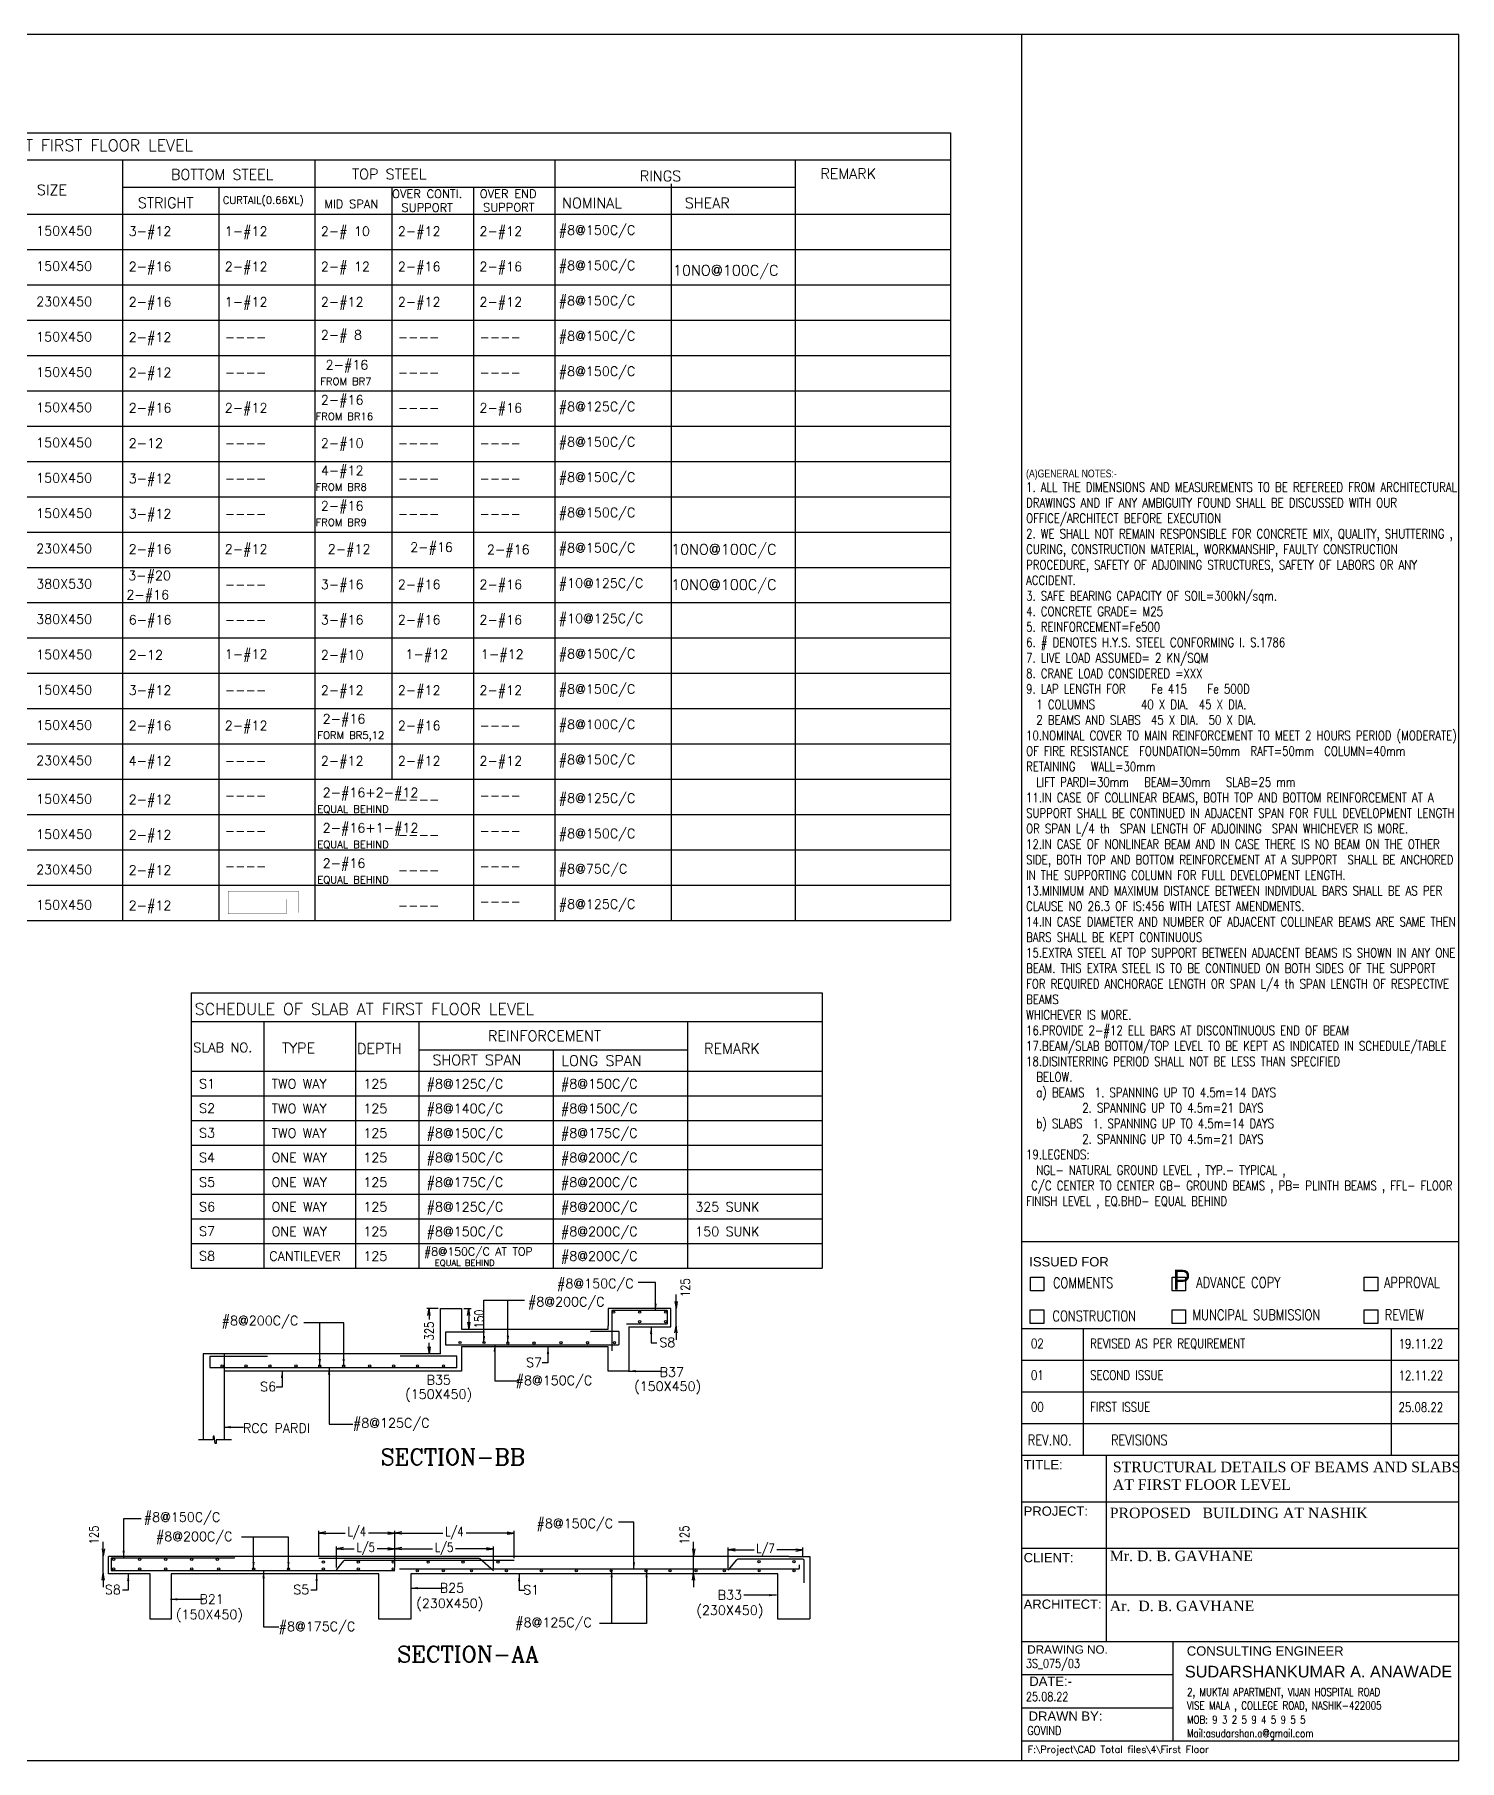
# Model space of a CAD drawing. Extents: x 3522 to 54839, y 1757 to 38837.
# Drawn here: x 24226 to 54839, y 1757 to 38837 of the extents above; entities that cross this region are included whole.
import ezdxf

# ---------------------------------------------------------------- set-up
doc = ezdxf.new("R2010")
doc.units = 0
doc.layers.get('0').update_dxf_attribs({"linetype": 'CONTINUOUS'})
doc.layers.get('DEFPOINTS').update_dxf_attribs({"linetype": 'CONTINUOUS'})
for name, color, linetype in [('COLUMN', 1, 'CONTINUOUS'), ('DIM_', 30, 'CONTINUOUS'), ('H', 9, 'CONTINUOUS'), ('SHEET', 7, 'CONTINUOUS'), ('ST', 6, 'CONTINUOUS'), ('TABLE', 62, 'CONTINUOUS'), ('TEXT', 7, 'CONTINUOUS'), ('TEXT_NAME_PLATE', 7, 'CONTINUOUS'), ('TEXT_SCH', 7, 'CONTINUOUS'), ('TXT', 7, 'CONTINUOUS'), ('TXT1', 4, 'CONTINUOUS'), ('TXT2', 161, 'CONTINUOUS')]:
    doc.layers.add(name, color=color, linetype=linetype)
doc.styles.add('AA', font='arial.ttf')
doc.styles.add('AS', font='romans.shx', dxfattribs={"width": 0.8})
doc.styles.add('D1', font='romans.shx')
doc.styles.add('NAME', font='times.ttf')
doc.styles.add('ROMANC', font='romanc.shx')
doc.styles.add('ROMANS', font='romans.shx', dxfattribs={"height": 0.2})
doc.styles.add('SANFAB', font='romans.shx', dxfattribs={"width": 0.8})
doc.styles.add('SIMPLE', font='romans.shx', dxfattribs={"height": 0.3, "bigfont": 'bigfont.shx'})
doc.dimstyles.new('DIM_AS', dxfattribs={"dimtxt": 195, "dimasz": 150, "dimexe": 50, "dimexo": 50, "dimgap": 50, "dimtad": 0, "dimdec": 0, "dimzin": 0, "dimtxsty": 'AS', "dimblk": 'OPEN', "dimcen": 0, "dimclrd": 256, "dimclre": 256, "dimclrt": 3, "dimazin": 3, "dimtfac": 1, "dimtdec": 0, "dimtmove": 0, "dimatfit": 3, "dimtolj": 1, "dimtzin": 0})

# ---------------------------------------------------------------- blocks, each defined once
blk = doc.blocks.new('_OPEN')
at = {"color": 0, "linetype": 'BYBLOCK'}
for p, q in [((-1, 0.17), (0, 0)), ((-1, -0.17), (0, 0)), ((0, 0), (-1, 0))]:
    blk.add_line(p, q, dxfattribs=at)
blk = doc.blocks.new('*D10')
at = {"layer": 'DEFPOINTS', "color": 0}
for p in [(2250100, -182957), (2250100, -182957), (2250100, -183332)]:
    blk.add_point(p, dxfattribs=at)
at = {"layer": 'DIM_'}
for p, q in [((2250100, -182807), (2250100, -182657)), ((2250100, -183332), (2250100, -182957)), ((2250150, -182957), (2250150, -182957)), ((2250100, -183482), (2250100, -183632)), ((2250150, -183332), (2250150, -183332))]:
    blk.add_line(p, q, dxfattribs=at)
at = {"layer": 'DIM_', "xscale": 150, "yscale": 150, "zscale": 150}
for p, rotation in [((2250100, -182957), 270), ((2250100, -183332), 90)]:
    blk.add_blockref('_OPEN', p, dxfattribs=dict(at, rotation=rotation))
at = {"layer": 'DIM_', "color": 3, "insert": (2249903, -182509), "char_height": 195, "attachment_point": 5, "rotation": 90, "style": 'AS'}
blk.add_mtext('\\A1;125', dxfattribs=at)
blk = doc.blocks.new('*D15')
at = {"layer": 'DEFPOINTS', "color": 0}
for p in [(2243680, -182806), (2243680, -183255), (2245798, -183281)]:
    blk.add_point(p, dxfattribs=at)
at = {"layer": 'DIM_'}
for p, q in [((2243680, -183205), (2243680, -182756)), ((2245798, -183231), (2245798, -182756)), ((2243830, -182806), (2244492, -182806)), ((2245648, -182806), (2244986, -182806))]:
    blk.add_line(p, q, dxfattribs=at)
at = {"layer": 'DIM_', "xscale": 150, "yscale": 150, "zscale": 150, "rotation": 180}
blk.add_blockref('_OPEN', (2243680, -182806), dxfattribs=at)
at = {"layer": 'DIM_', "xscale": 150, "yscale": 150, "zscale": 150}
blk.add_blockref('_OPEN', (2245798, -182806), dxfattribs=at)
at = {"layer": 'DIM_', "color": 3, "insert": (2244739, -182806), "char_height": 195, "attachment_point": 5, "style": 'AS'}
blk.add_mtext('\\A1;L/5', dxfattribs=at)
blk = doc.blocks.new('*D16')
at = {"layer": 'DEFPOINTS', "color": 0}
for p in [(2243680, -182467), (2246241, -183059), (2243680, -183255)]:
    blk.add_point(p, dxfattribs=at)
at = {"layer": 'DIM_'}
for p, q in [((2243680, -183205), (2243680, -182417)), ((2246241, -183009), (2246241, -182417)), ((2243830, -182467), (2244710, -182467)), ((2246091, -182467), (2245211, -182467))]:
    blk.add_line(p, q, dxfattribs=at)
at = {"layer": 'DIM_', "xscale": 150, "yscale": 150, "zscale": 150, "rotation": 180}
blk.add_blockref('_OPEN', (2243680, -182467), dxfattribs=at)
at = {"layer": 'DIM_', "xscale": 150, "yscale": 150, "zscale": 150}
blk.add_blockref('_OPEN', (2246241, -182467), dxfattribs=at)
at = {"layer": 'DIM_', "color": 3, "insert": (2244961, -182467), "char_height": 195, "attachment_point": 5, "style": 'AS'}
blk.add_mtext('\\A1;L/4', dxfattribs=at)
blk = doc.blocks.new('*D11')
at = {"layer": 'DEFPOINTS', "color": 0}
for p in [(2243680, -182806), (2242430, -183255), (2243680, -183255)]:
    blk.add_point(p, dxfattribs=at)
at = {"layer": 'DIM_'}
for p, q in [((2242430, -183205), (2242430, -182756)), ((2243680, -183205), (2243680, -182756)), ((2242580, -182806), (2242808, -182806)), ((2243530, -182806), (2243302, -182806))]:
    blk.add_line(p, q, dxfattribs=at)
at = {"layer": 'DIM_', "xscale": 150, "yscale": 150, "zscale": 150, "rotation": 180}
blk.add_blockref('_OPEN', (2242430, -182806), dxfattribs=at)
at = {"layer": 'DIM_', "xscale": 150, "yscale": 150, "zscale": 150}
blk.add_blockref('_OPEN', (2243680, -182806), dxfattribs=at)
at = {"layer": 'DIM_', "color": 3, "insert": (2243055, -182806), "char_height": 195, "attachment_point": 5, "style": 'AS'}
blk.add_mtext('\\A1;L/5', dxfattribs=at)
blk = doc.blocks.new('*D12')
at = {"layer": 'DEFPOINTS', "color": 0}
for p in [(2243680, -182467), (2242051, -183015), (2243680, -183255)]:
    blk.add_point(p, dxfattribs=at)
at = {"layer": 'DIM_'}
for p, q in [((2242051, -182965), (2242051, -182417)), ((2243680, -183205), (2243680, -182417)), ((2242201, -182467), (2242615, -182467)), ((2243530, -182467), (2243116, -182467))]:
    blk.add_line(p, q, dxfattribs=at)
at = {"layer": 'DIM_', "xscale": 150, "yscale": 150, "zscale": 150, "rotation": 180}
blk.add_blockref('_OPEN', (2242051, -182467), dxfattribs=at)
at = {"layer": 'DIM_', "xscale": 150, "yscale": 150, "zscale": 150}
blk.add_blockref('_OPEN', (2243680, -182467), dxfattribs=at)
at = {"layer": 'DIM_', "color": 3, "insert": (2242866, -182467), "char_height": 195, "attachment_point": 5, "style": 'AS'}
blk.add_mtext('\\A1;L/4', dxfattribs=at)
blk = doc.blocks.new('*D17')
at = {"layer": 'DEFPOINTS', "color": 0}
for p in [(2250843, -182831), (2252444, -183030), (2250843, -183268)]:
    blk.add_point(p, dxfattribs=at)
at = {"layer": 'DIM_'}
for p, q in [((2250843, -183218), (2250843, -182781)), ((2252444, -182980), (2252444, -182781)), ((2250993, -182831), (2251397, -182831)), ((2252294, -182831), (2251890, -182831))]:
    blk.add_line(p, q, dxfattribs=at)
at = {"layer": 'DIM_', "xscale": 150, "yscale": 150, "zscale": 150, "rotation": 180}
blk.add_blockref('_OPEN', (2250843, -182831), dxfattribs=at)
at = {"layer": 'DIM_', "xscale": 150, "yscale": 150, "zscale": 150}
blk.add_blockref('_OPEN', (2252444, -182831), dxfattribs=at)
at = {"layer": 'DIM_', "color": 3, "insert": (2251643, -182831), "char_height": 195, "attachment_point": 5, "style": 'AS'}
blk.add_mtext('\\A1;L/7', dxfattribs=at)
blk = doc.blocks.new('*D13')
at = {"layer": 'DEFPOINTS', "color": 0}
for p in [(2237415, -182957), (2237415, -182957), (2237415, -183332)]:
    blk.add_point(p, dxfattribs=at)
at = {"layer": 'DIM_'}
for p, q in [((2237415, -182807), (2237415, -182657)), ((2237415, -183332), (2237415, -182957)), ((2237465, -182957), (2237465, -182957)), ((2237415, -183482), (2237415, -183632)), ((2237465, -183332), (2237465, -183332))]:
    blk.add_line(p, q, dxfattribs=at)
at = {"layer": 'DIM_', "xscale": 150, "yscale": 150, "zscale": 150}
for p, rotation in [((2237415, -182957), 270), ((2237415, -183332), 90)]:
    blk.add_blockref('_OPEN', p, dxfattribs=dict(at, rotation=rotation))
at = {"layer": 'DIM_', "color": 3, "insert": (2237218, -182509), "char_height": 195, "attachment_point": 5, "rotation": 90, "style": 'AS'}
blk.add_mtext('\\A1;125', dxfattribs=at)
blk = doc.blocks.new('*D18')
at = {"layer": 'DEFPOINTS', "color": 0}
for p in [(2223174, -172117), (2223418, -172117), (2223418, -173092)]:
    blk.add_point(p, dxfattribs=at)
at = {"layer": 'DIM_'}
for p, q in [((2223368, -172117), (2223124, -172117)), ((2223174, -172267), (2223174, -172353)), ((2223368, -173092), (2223124, -173092)), ((2223174, -172942), (2223174, -172855))]:
    blk.add_line(p, q, dxfattribs=at)
at = {"layer": 'DIM_', "xscale": 150, "yscale": 150, "zscale": 150}
for p, rotation in [((2223174, -172117), 90), ((2223174, -173092), 270)]:
    blk.add_blockref('_OPEN', p, dxfattribs=dict(at, rotation=rotation))
at = {"layer": 'DIM_', "color": 3, "insert": (2223174, -172604), "char_height": 195, "attachment_point": 5, "rotation": 90, "style": 'AS'}
blk.add_mtext('\\A1;325', dxfattribs=at)
blk = doc.blocks.new('*D14')
at = {"layer": 'DEFPOINTS', "color": 0}
for p in [(2228480, -172121), (2228480, -172121), (2228480, -172496)]:
    blk.add_point(p, dxfattribs=at)
at = {"layer": 'DIM_'}
for p, q in [((2228480, -171971), (2228480, -171821)), ((2228480, -172496), (2228480, -172121)), ((2228530, -172121), (2228530, -172121)), ((2228480, -172646), (2228480, -172796)), ((2228530, -172496), (2228530, -172496))]:
    blk.add_line(p, q, dxfattribs=at)
at = {"layer": 'DIM_', "xscale": 150, "yscale": 150, "zscale": 150}
for p, rotation in [((2228480, -172121), 270), ((2228480, -172496), 90)]:
    blk.add_blockref('_OPEN', p, dxfattribs=dict(at, rotation=rotation))
at = {"layer": 'DIM_', "color": 3, "insert": (2228677, -171673), "char_height": 195, "attachment_point": 5, "rotation": 90, "style": 'AS'}
blk.add_mtext('\\A1;125', dxfattribs=at)
blk = doc.blocks.new('*D21')
at = {"layer": 'DEFPOINTS', "color": 0}
for p in [(2223868, -172117), (2223868, -172567), (2224026, -172567)]:
    blk.add_point(p, dxfattribs=at)
at = {"layer": 'DIM_'}
for p, q in [((2223918, -172117), (2224076, -172117)), ((2224026, -172267), (2224026, -172417)), ((2223918, -172567), (2224076, -172567))]:
    blk.add_line(p, q, dxfattribs=at)
at = {"layer": 'DIM_', "xscale": 150, "yscale": 150, "zscale": 150}
for p, rotation in [((2224026, -172117), 90), ((2224026, -172567), 270)]:
    blk.add_blockref('_OPEN', p, dxfattribs=dict(at, rotation=rotation))
at = {"layer": 'DIM_', "color": 3, "insert": (2224249, -172342), "char_height": 195, "attachment_point": 5, "rotation": 90, "style": 'AS'}
blk.add_mtext('\\A1;150', dxfattribs=at)
blk = doc.blocks.new('SDGDF')
at = {"layer": 'TABLE'}
for p, q in [((2239234, -172038), (2239234, -177949)), ((2239234, -172038), (2252787, -172038)), ((2252787, -172038), (2252787, -177949)), ((2239234, -172650), (2252787, -172650)), ((2240792, -172650), (2240792, -177949)), ((2242763, -172650), (2242763, -177949)), ((2244122, -172650), (2244122, -177949)), ((2249893, -172650), (2249893, -177949)), ((2244122, -173263), (2249893, -173263)), ((2247007, -173263), (2247007, -177949)), ((2239234, -173721), (2252787, -173721)), ((2239234, -174250), (2252787, -174250)), ((2239234, -174778), (2252787, -174778)), ((2239234, -175307), (2252787, -175307)), ((2239234, -175835), (2252787, -175835)), ((2239234, -176363), (2252787, -176363)), ((2239234, -176363), (2252787, -176363)), ((2239234, -176892), (2252787, -176892)), ((2239234, -177420), (2252787, -177420)), ((2239234, -177949), (2252787, -177949))]:
    blk.add_line(p, q, dxfattribs=at)
at = {"layer": 'TEXT_SCH'}
for s, height, style, p in [('SCHEDULE OF SLAB AT FIRST FLOOR LEVEL', 250, 'ROMANC', (2239307, -172510)), ('SLAB NO.', 202.5, 'D1', (2239277, -173310)), ('TYPE', 225, 'D1', (2241181, -173335)), ('DEPTH', 225, 'D1', (2242795, -173345)), ('REINFORCEMENT', 225, 'D1', (2245608, -173072)), ('REMARK', 225, 'D1', (2250252, -173345)), ('SHORT SPAN', 225, 'D1', (2244415, -173593)), ('LONG SPAN', 225, 'D1', (2247185, -173606)), ('S1', 200, 'ROMANS', (2239402, -174089)), ('TWO WAY', 200, 'ROMANS', (2240959, -174092)), ('125', 200, 'ROMANS', (2242930, -174092)), ('#8@125C/C', 200, 'ROMANS', (2244289, -174092)), ('#8@150C/C', 200, 'ROMANS', (2247175, -174092)), ('S2', 200, 'ROMANS', (2239402, -174617)), ('TWO WAY', 200, 'ROMANS', (2240959, -174621)), ('125', 200, 'ROMANS', (2242930, -174621)), ('#8@140C/C', 200, 'ROMANS', (2244289, -174621)), ('#8@150C/C', 200, 'ROMANS', (2247175, -174621)), ('S3', 200, 'ROMANS', (2239402, -175146)), ('TWO WAY', 200, 'ROMANS', (2240959, -175149)), ('125', 200, 'ROMANS', (2242930, -175149)), ('#8@150C/C', 200, 'ROMANS', (2244289, -175149)), ('#8@175C/C', 200, 'ROMANS', (2247175, -175149)), ('S4', 200, 'ROMANS', (2239402, -175674)), ('ONE WAY', 200, 'ROMANS', (2240959, -175677)), ('125', 200, 'ROMANS', (2242930, -175677)), ('#8@150C/C', 200, 'ROMANS', (2244289, -175677)), ('#8@200C/C', 200, 'ROMANS', (2247175, -175677)), ('S5', 200, 'ROMANS', (2239402, -176203)), ('ONE WAY', 200, 'ROMANS', (2240959, -176206)), ('125', 200, 'ROMANS', (2242930, -176206)), ('#8@175C/C', 200, 'ROMANS', (2244289, -176206)), ('#8@200C/C', 200, 'ROMANS', (2247175, -176206)), ('#8@125C/C', 200, 'ROMANS', (2244289, -176734)), ('#8@200C/C', 200, 'ROMANS', (2247175, -176734)), ('S6', 200, 'ROMANS', (2239402, -176731)), ('ONE WAY', 200, 'ROMANS', (2240959, -176734)), ('125', 200, 'ROMANS', (2242930, -176734)), ('325 SUNK', 200, 'ROMANS', (2250061, -176734)), ('S7', 200, 'ROMANS', (2239402, -177259)), ('ONE WAY', 200, 'ROMANS', (2240959, -177263)), ('125', 200, 'ROMANS', (2242930, -177263)), ('#8@150C/C', 200, 'ROMANS', (2244289, -177263)), ('#8@200C/C', 200, 'ROMANS', (2247175, -177263)), ('150 SUNK', 200, 'ROMANS', (2250061, -177263)), ('S8', 200, 'ROMANS', (2239402, -177788)), ('CANTILEVER', 200, 'ROMANS', (2240909, -177791)), ('125', 200, 'ROMANS', (2242930, -177791)), ('#8@150C/C AT TOP', 171.6, 'ROMANS', (2244235, -177680)), ('#8@200C/C', 200, 'ROMANS', (2247175, -177791)), ('EQUAL BEHIND', 132, 'ROMANS', (2244466, -177903))]:
    blk.add_text(s, height=height, dxfattribs=dict(at, style=style)).set_placement(p)
blk = doc.blocks.new('SDGHFH')
at = {"layer": 'H'}
for p, q in [((2252146.5, -182971), (2237528.6, -182971)), ((2237528.6, -183346), (2237528.6, -182971)), ((2252146.5, -182971), (2252146.5, -182971)), ((2252146.5, -182971), (2252596.5, -182971)), ((2252596.5, -182971), (2252596.5, -184311.5)), ((2238426.6, -183346), (2237528.6, -183346)), ((2243335.1, -183346), (2238876.6, -183346)), ((2251906.5, -183346), (2244025.1, -183346)), ((2251906.5, -184321), (2251906.5, -183346)), ((2252596.5, -184321), (2251906.5, -184321))]:
    blk.add_line(p, q, dxfattribs=at)
for points in [[(2244025.1, -182971), (2243335.1, -182971)], [(2238876.6, -183346), (2238876.6, -184321), (2238426.6, -184321), (2238426.6, -183346)], [(2244025.1, -183346), (2244025.1, -184321), (2243335.1, -184321), (2243335.1, -183346)]]:
    blk.add_lwpolyline(points, dxfattribs=at)
at = {"layer": 'ST', "ltscale": 10}
for p, q in [((2237595.7, -183271.2), (2237595.7, -183010)), ((2237605.7, -183000), (2240228.9, -183000)), ((2245484.7, -183014.9), (2242050.9, -183014.9)), ((2242430.4, -183255.1), (2242586.9, -183062.4)), ((2246241.4, -183058.8), (2242594.6, -183058.8)), ((2245798.1, -183281.2), (2245503.4, -183021.4)), ((2250842.8, -183268), (2251024.4, -183040.5)), ((2252444.1, -183030.4), (2251046.9, -183030.4)), ((2252368.2, -183152), (2252368.2, -183230.7)), ((2252474.1, -183538.2), (2252474.1, -183060.4)), ((2243680.1, -183281.2), (2237605.7, -183281.2)), ((2252358.2, -183240.7), (2243782.5, -183240.7))]:
    blk.add_line(p, q, dxfattribs=at)
for centre in [(2237638.8, -183035.1), (2238198, -183035.1), (2238757.3, -183035.1), (2239316.5, -183035.1), (2239866.3, -183035.1), (2242145.8, -183091.3), (2242895.8, -183091.3), (2243645.8, -183091.3), (2244395.8, -183091.3), (2245145.8, -183091.3), (2245895.8, -183091.3), (2251504.3, -183080.6), (2252254.3, -183080.6), (2237638.8, -183238.6), (2238198, -183238.6), (2238757.3, -183238.6), (2239316.5, -183238.6), (2239895.8, -183238.6), (2240645.8, -183238.6), (2241395.8, -183238.6), (2242145.8, -183238.6), (2242895.8, -183238.6), (2243645.8, -183238.6), (2244162.1, -183278.9), (2244721.4, -183278.9), (2245328.4, -183278.9), (2246078.4, -183278.9), (2246828.4, -183278.9), (2247578.4, -183278.9), (2248328.4, -183278.9), (2249078.4, -183278.9), (2249591.4, -183278.9), (2250150.7, -183278.9), (2250757.7, -183278.9), (2251507.7, -183278.9), (2252257.7, -183278.9)]:
    blk.add_circle(centre, 24, dxfattribs=at)
for centre, radius, start, end in [((2237605.7, -183010), 10, 90, 180), ((2240228.9, -183010), 10, 35.69017, 90), ((2242594.6, -183068.8), 10, 90, 140.90673), ((2245484.7, -183044.9), 30, 51.5924, 90), ((2251046.9, -183060.4), 30, 90, 138.53551), ((2252444.1, -183060.4), 30, 0, 90), ((2237605.7, -183271.2), 10, 180, 270), ((2252358.2, -183230.7), 10, 270, 0)]:
    blk.add_arc(centre, radius, start, end, dxfattribs=at)
at = {"layer": 'TXT1', "style": 'ROMANS'}
for s, p in [('#8@150C/C', (2238286.2, -182224.2)), ('#8@200C/C', (2238547.2, -182640.2)), ('#8@150C/C', (2246724.7, -182359.9)), ('S8', (2237450.5, -183783.3)), ('B21', (2239482.7, -183987.2)), ('S5', (2241499.4, -183783.3)), ('(230X450)', (2244140.8, -184078)), ('B25', (2244645.5, -183747.6)), ('S1', (2246439.5, -183785.8)), ('B33', (2250616.1, -183897.7)), ('(150X450)', (2238978, -184317.6)), ('#8@125C/C', (2246266.7, -184488.4)), ('(230X450)', (2250158.9, -184228.1)), ('#8@175C/C', (2241184.6, -184574.1))]:
    blk.add_text(s, height=200, dxfattribs=at).set_placement(p)
at = {"layer": 'TXT2', "style": 'ROMANC'}
blk.add_text('SECTION-AA', height=350, dxfattribs=at).set_placement((2243731.9, -185245.4))
at = {"layer": 'DIM_'}
for base, p1, p2, picture, middle in [((2237414.8, -182957), (2237414.8, -183332), (2237414.8, -182957), '*D13', (2237217.9, -182508.8)), ((2250099.6, -182957), (2250099.6, -183332), (2250099.6, -182957), '*D10', (2249902.7, -182508.8))]:
    dim = blk.add_linear_dim(base=base, p1=p1, p2=p2, angle=90, text='125', dimstyle='DIM_AS', dxfattribs=at)
    dim.commit()
    dim.dimension.update_dxf_attribs({"geometry": picture, "text_midpoint": middle, "dimtype": 128})
for base, p1, text, picture, middle in [((2243680.1, -182467.5), (2242050.9, -183014.9), 'L/4', '*D12', (2242865.5, -182467.5)), ((2243680.1, -182805.9), (2242430.4, -183255.1), 'L/5', '*D11', (2243055.3, -182805.9))]:
    dim = blk.add_linear_dim(base=base, p1=p1, p2=(2243680.1, -183255.1), text=text, dimstyle='DIM_AS', dxfattribs=at)
    dim.commit()
    dim.dimension.update_dxf_attribs({"geometry": picture, "text_midpoint": middle})
for base, p1, p2, text, picture, middle in [((2243680.1, -182467.5), (2246241.4, -183058.8), (2243680.1, -183255.1), 'L/4', '*D16', (2244960.8, -182467.5)), ((2243680.1, -182805.9), (2245798.1, -183281.2), (2243680.1, -183255.1), 'L/5', '*D15', (2244739.1, -182805.9)), ((2250842.8, -182831.5), (2252444.1, -183030.4), (2250842.8, -183268), 'L/7', '*D17', (2251643.4, -182831.5))]:
    dim = blk.add_linear_dim(base=base, p1=p1, p2=p2, angle=180, text=text, dimstyle='DIM_AS', dxfattribs=at)
    dim.commit()
    dim.dimension.update_dxf_attribs({"geometry": picture, "text_midpoint": middle})
for points in [[(2237854.9, -183000), (2237854.9, -182155.3), (2238227.8, -182155.3)], [(2248817.5, -183244.6), (2248817.5, -182234.6), (2248486.7, -182234.6)], [(2241395, -183237), (2241395, -182553), (2240383.9, -182553)], [(2240645, -183237), (2240645, -182553)], [(2237951.7, -183350.7), (2237951.7, -183694.9), (2237829.8, -183694.9)], [(2240860.9, -183288), (2240860.9, -184482.8), (2241191.7, -184482.8)], [(2242000.6, -183350.7), (2242000.6, -183694.9), (2241878.7, -183694.9)], [(2246350, -183353.3), (2246350, -183697.5), (2246471.9, -183697.5)], [(2249088.6, -183272.8), (2249088.6, -184408.2), (2248077.5, -184408.2)], [(2248338.6, -183272.8), (2248338.6, -184408.2)], [(2238860.2, -183891.6), (2239561.7, -183891.6)], [(2244023.1, -183652), (2244724.6, -183652)], [(2251876.6, -183802.1), (2251175.1, -183802.1)]]:
    blk.add_leader(points, dimstyle='DIM_AS', dxfattribs=at)
blk = doc.blocks.new('SDGSDFJ')
at = {"layer": 'H'}
for p, q in [((2223418, -173091.5), (2223418, -172116.5)), ((2223418, -172116.5), (2223868, -172116.5)), ((2228366.1, -172116.5), (2227018, -172116.5)), ((2227018, -172116.5), (2227018, -172491.5)), ((2228366.1, -172510.4), (2228366.1, -172116.5)), ((2223868, -172566.5), (2227018, -172566.5)), ((2227468, -172510.4), (2228366.1, -172510.4)), ((2218318, -173091.5), (2218318, -174940.4)), ((2223418, -173091.5), (2218318, -173091.5)), ((2218768, -173091.5), (2218768, -174940.4)), ((2227018, -172941.5), (2223868, -172941.5)), ((2223418, -173466.5), (2218768, -173466.5))]:
    blk.add_line(p, q, dxfattribs=at)
for points in [[(2223868, -172116.5), (2223868, -172566.5)], [(2227018, -172566.5), (2227018, -172491.5)], [(2227468, -172510.4), (2227468, -173466.5), (2227018, -173466.5), (2227018, -172941.5)], [(2223868, -172941.5), (2223868, -173466.5), (2223418, -173466.5), (2223418, -173466.5)], [(2218927.2, -174940.4), (2218602.1, -174940.4), (2218602.1, -175019.1), (2218575.6, -175019.1), (2218557.3, -174861.8), (2218531.7, -174861.8), (2218531.7, -174940.4), (2218222.6, -174940.4)]]:
    blk.add_lwpolyline(points, dxfattribs=at)
at = {"layer": 'ST', "ltscale": 10}
for p, q in [((2228288.9, -172164.5), (2227099.5, -172164.5)), ((2227099.5, -172164.5), (2227099.5, -173027.7)), ((2228298.9, -172438.1), (2228298.9, -172174.5)), ((2224366.6, -172627.6), (2223528.6, -172627.6)), ((2223528.6, -172627.6), (2223528.6, -172898.1)), ((2227245, -172614.5), (2226651.7, -172614.5)), ((2227255, -172888.1), (2227255, -172624.5)), ((2227414, -172448.1), (2228288.9, -172448.1)), ((2218462.1, -173160), (2218462.1, -173380.6)), ((2219698.7, -173150), (2218472.1, -173150)), ((2223767.8, -173143.2), (2222553.5, -173143.2)), ((2223528.6, -172898.1), (2227245, -172898.1)), ((2223767.8, -173390.6), (2223767.8, -173143.2)), ((2218472.1, -173390.6), (2223767.8, -173390.6))]:
    blk.add_line(p, q, dxfattribs=at)
for centre in [(2227137.3, -172199.5), (2227696.6, -172199.5), (2227696.6, -172403.1), (2228255.8, -172199.5), (2228255.8, -172403.1), (2223840, -172850), (2224353, -172850), (2224866, -172862.4), (2225425.3, -172862.4), (2226006.8, -172853.1), (2226577.6, -172853.1), (2227156.8, -172853.1), (2218726.9, -173354.9), (2219240, -173354.9), (2219753, -173354.9), (2220312.2, -173354.9), (2220825.2, -173354.9), (2221338.3, -173354.9), (2221897.5, -173354.9), (2222410.5, -173354.9), (2222923.6, -173354.9), (2223482.8, -173354.9)]:
    blk.add_circle(centre, 24, dxfattribs=at)
for centre, start, end in [((2228288.9, -172174.5), 0, 90), ((2226651.7, -172624.5), 90, 144.30983), ((2227245, -172624.5), 0, 90), ((2228288.9, -172438.1), 270, 0), ((2218472.1, -173160), 90, 180), ((2227245, -172888.1), 270, 0), ((2218472.1, -173380.6), 180, 270)]:
    blk.add_arc(centre, 10, start, end, dxfattribs=at)
at = {"layer": 'TXT1', "style": 'ROMANS'}
for s, p in [('#8@150C/C', (2225922.7, -171683.2)), ('#8@200C/C', (2225297.7, -172073.4)), ('#8@200C/C', (2218717.2, -172480.8)), ('S8', (2228120.3, -172947.7)), ('#8@150C/C', (2225032.3, -173764.2)), ('S7', (2225256.4, -173377)), ('B37', (2228125.5, -173585.9)), ('S6', (2219543.1, -173898.8)), ('(150X450)', (2222657.6, -174059.6)), ('B35', (2223119.6, -173754.2)), ('(150X450)', (2227578, -173891.2)), ('RCC PARDI', (2219174.4, -174789.9)), ('#8@125C/C', (2221537.3, -174679.5))]:
    blk.add_text(s, height=200, dxfattribs=at).set_placement(p)
at = {"layer": 'TXT2', "style": 'ROMANC'}
blk.add_text('SECTION-BB', height=350, dxfattribs=at).set_placement((2222132, -175483))
at = {"layer": 'DIM_'}
dim = blk.add_linear_dim(base=(2228479.8, -172121.5), p1=(2228479.8, -172496.5), p2=(2228479.8, -172121.5), angle=90, text='125', dimstyle='DIM_AS', dxfattribs=at)
dim.commit()
dim.dimension.update_dxf_attribs({"geometry": '*D14', "text_midpoint": (2228676.7, -171673.3), "dimtype": 128})
for base, p1, p2, text, picture, middle in [((2223174.1, -172116.5), (2223418, -173091.5), (2223418, -172116.5), '325', '*D18', (2223174.1, -172604)), ((2224026.4, -172566.5), (2223868, -172116.5), (2223868, -172566.5), '150', '*D21', (2224248.9, -172341.5))]:
    dim = blk.add_linear_dim(base=base, p1=p1, p2=p2, angle=90, text=text, dimstyle='DIM_AS', dxfattribs=at)
    dim.commit()
    dim.dimension.update_dxf_attribs({"geometry": picture, "text_midpoint": middle})
for points in [[(2228039.7, -172164.5), (2228039.7, -171560.2), (2227666.9, -171560.2)], [(2224353, -172862.4), (2224353, -171939.2), (2225223.2, -171939.2)], [(2224866.4, -172856.7), (2224866.4, -171933.5)], [(2221338.3, -173354.9), (2221338.3, -172426.9), (2220485.5, -172426.9)], [(2220825.2, -173354.9), (2220825.2, -172426.9)], [(2227942.9, -172515.2), (2227942.9, -172859.4), (2228064.9, -172859.4)], [(2224583.2, -172898.1), (2224583.2, -173673.3), (2225095.5, -173673.3)], [(2225726.9, -172944.5), (2225726.9, -173288.7), (2225605, -173288.7)], [(2220013.6, -173466.3), (2220013.6, -173810.5), (2219891.6, -173810.5)], [(2221025.2, -173390.6), (2221025.2, -174602.4), (2221537.5, -174602.4)], [(2227460.3, -173465.2), (2228161.8, -173465.2)], [(2218760.3, -174669.2), (2219184.8, -174669.2)]]:
    blk.add_leader(points, dimstyle='DIM_AS', dxfattribs=at)

msp = doc.modelspace()

# ---------------------------------------------------------------- linework, layer by layer
at = {"linetype": 'CONTINUOUS'}
msp.add_lwpolyline([(3522, 1757), (54822, 1757), (54822, 38837), (3522, 38837)], close=True, dxfattribs=at)
at = {"layer": 'SHEET', "linetype": 'CONTINUOUS', "ltscale": 2}
for p, q in [((45621, 11849), (45621, 12139)), ((45621, 12139), (45912, 12139)), ((45912, 12139), (45912, 11849)), ((48664, 11849), (48664, 12139)), ((48664, 12139), (48954, 12139)), ((48954, 12139), (48954, 11849)), ((52792, 11849), (52792, 12139)), ((52792, 12139), (53082, 12139)), ((53082, 12139), (53082, 11849)), ((45912, 11849), (45621, 11849)), ((48954, 11849), (48664, 11849)), ((53082, 11849), (52792, 11849)), ((45618, 11437), (45909, 11437)), ((45618, 11147), (45618, 11437)), ((45909, 11147), (45618, 11147)), ((45909, 11437), (45909, 11147)), ((48664, 11436), (48954, 11436)), ((48664, 11147), (48664, 11436)), ((48954, 11147), (48664, 11147)), ((48954, 11436), (48954, 11147)), ((52792, 11436), (53082, 11436)), ((52792, 11147), (52792, 11436)), ((53082, 11147), (52792, 11147)), ((53082, 11436), (53082, 11147))]:
    msp.add_line(p, q, dxfattribs=at)
at = {"layer": 'ST', "const_width": 10}
msp.add_lwpolyline([(29898, 19970), (29898, 20432), (28384, 20432), (28384, 19946), (29634, 19946), (29634, 20257)], dxfattribs=at)
at = {"layer": 'TABLE'}
for p, q in [((45433, 38837), (45433, 1757)), ((19981, 36726), (43906, 36726)), ((43906, 36726), (43906, 19805)), ((19981, 36142), (43906, 36142)), ((26118, 36142), (26118, 19805)), ((30246, 36142), (30246, 19805)), ((35406, 36142), (35406, 19805)), ((40564, 36142), (40564, 19805)), ((37901, 35630), (37901, 19805)), ((26118, 35558), (40564, 35558)), ((28182, 35558), (28182, 19805)), ((31900, 35558), (31900, 22839)), ((33653, 35558), (33653, 19805)), ((19981, 34975), (43906, 34975)), ((19981, 34216), (43906, 34216)), ((19981, 33458), (43906, 33458)), ((19981, 32699), (43906, 32699)), ((19981, 31941), (43906, 31941)), ((19981, 31182), (43906, 31182)), ((19981, 30424), (43906, 30424)), ((19981, 29665), (43906, 29665)), ((19981, 28907), (43906, 28907)), ((19981, 28149), (43906, 28149)), ((19981, 27390), (43906, 27390)), ((19981, 26632), (43906, 26632)), ((19981, 25873), (43906, 25873)), ((19981, 25873), (43906, 25873)), ((19981, 25115), (43906, 25115)), ((19981, 24356), (43906, 24356)), ((19981, 23598), (43906, 23598)), ((19981, 22839), (43906, 22839)), ((19981, 22839), (43906, 22839)), ((19981, 22081), (43906, 22081)), ((19981, 21322), (43906, 21322)), ((19981, 20564), (43906, 20564)), ((19981, 19805), (43906, 19805)), ((45433, 12904), (54822, 12904)), ((45433, 11040), (54822, 11040)), ((46753, 11040), (46753, 8314)), ((53382, 8314), (53382, 11040)), ((45433, 10358), (54822, 10358)), ((45433, 9677), (54822, 9677)), ((45433, 8995), (54822, 8995)), ((45433, 8314), (54822, 8314)), ((47253, 4316), (47253, 8314)), ((45433, 7314), (54822, 7314)), ((45433, 6315), (54822, 6315)), ((45433, 5316), (54822, 5316)), ((45433, 4316), (54822, 4316)), ((48683, 4316), (48683, 2176)), ((45433, 3603), (48683, 3603)), ((45433, 2890), (48683, 2890)), ((45433, 2176), (54822, 2176))]:
    msp.add_line(p, q, dxfattribs=at)

# ---------------------------------------------------------------- block references
at = {"layer": 'COLUMN'}
for name, p in [('SDGDF', (-2211640, 190285)), ('SDGSDFJ', (-2190471, 183587)), ('SDGHFH', (-2211714, 189111))]:
    msp.add_blockref(name, p, dxfattribs=at)

# ---------------------------------------------------------------- texts
at = {"layer": 'SHEET', "linetype": 'CONTINUOUS', "ltscale": 2, "style": 'ROMANS', "width": 0.8}
for s, height, p in [('COMMENTS', 225, (46105, 11907)), ('ADVANCE COPY', 225, (49183, 11912)), ('APPROVAL', 225, (53217, 11913)), ('CONSTRUCTION', 225, (46094, 11193)), ('MUNCIPAL SUBMISSION', 225, (49103, 11220)), ('REVIEW', 225, (53233, 11218)), ('02', 200, (45632, 10616)), ('REVISED AS PER REQUIREMENT', 200, (46905, 10616)), ('19.11.22', 200, (53530, 10609)), ('01', 200, (45632, 9934)), ('SECOND ISSUE', 200, (46905, 9934)), ('12.11.22', 200, (53530, 9927)), ('00', 200, (45632, 9253)), ('FIRST ISSUE', 200, (46905, 9253)), ('25.08.22', 200, (53530, 9246)), ('REV.NO.', 225, (45566, 8528)), ('REVISIONS', 225, (47351, 8528))]:
    msp.add_text(s, height=height, dxfattribs=at).set_placement(p)
at = {"layer": 'SHEET', "ltscale": 20, "insert": (48683, 12298), "char_height": 423.72, "width": 496.28, "attachment_point": 1, "style": 'AA'}
msp.add_mtext('{\\fWingdings 2|b0|i0|c2|p18;P}', dxfattribs=at)
at = {"layer": 'TEXT', "style": 'SIMPLE'}
msp.add_text('F:\\Project\\CAD Total files\\4\\First Floor', height=150, dxfattribs=at).set_placement((45564, 1922))
at = {"layer": 'TEXT_NAME_PLATE'}
for s, height, style, p in [('ISSUED FOR', 200, 'AA', (45597, 12371)), ('TITLE:', 200, 'AA', (45476, 8013)), ('STRUCTURAL DETAILS OF BEAMS AND SLABS ', 225, 'NAME', (47392, 7950)), ('AT FIRST FLOOR LEVEL', 225, 'NAME', (47392, 7571)), ('PROJECT:', 200, 'AA', (45476, 7014)), ('PROPOSED   BUILDING AT NASHIK', 225, 'NAME', (47325, 6963)), ('CLIENT:', 200, 'AA', (45476, 6015)), ('Mr. D. B. GAVHANE ', 225, 'NAME', (47325, 6039)), ('ARCHITECT:', 200, 'AA', (45476, 5015)), ('Ar.  D. B. GAVHANE ', 225, 'NAME', (47325, 4965)), ('DRAWING NO.', 180, 'AA', (45552, 4051)), ('CONSULTING ENGINEER', 200, 'AA', (48981, 4009)), ('SUDARSHANKUMAR A. ANAWADE', 250, 'AA', (48939, 3541)), ('DATE:-', 200, 'AA', (45598, 3359)), ('DRAWN BY:', 200, 'AA', (45584, 2610))]:
    msp.add_text(s, height=height, dxfattribs=dict(at, style=style)).set_placement(p)
at = {"layer": 'TEXT_SCH'}
for s, height, style, p in [('SCHEDULE OF BEAMS AT FIRST FLOOR LEVEL', 250, 'ROMANC', (20068, 36331)), ('SIZE', 225, 'D1', (24277, 35386)), ('BOTTOM STEEL', 225, 'D1', (27157, 35717)), ('TOP STEEL', 225, 'D1', (31046, 35726)), ('RINGS', 225, 'D1', (37230, 35686)), ('REMARK', 225, 'D1', (41110, 35734)), ('STRIGHT', 225, 'D1', (26447, 35107)), ('CURTAIL(0.66XL)', 157.5, 'D1', (28270, 35200)), ('MID SPAN', 180, 'D1', (30451, 35107)), ('OVER CONTI.', 180, 'D1', (31908, 35325)), ('OVER END', 180, 'D1', (33791, 35325)), ('NOMINAL', 225, 'D1', (35561, 35105)), ('SHEAR', 225, 'D1', (38197, 35105)), ('SUPPORT', 180, 'D1', (32110, 35028)), ('SUPPORT', 180, 'D1', (33863, 35033)), ('150X450', 200, 'ROMANS', (24262, 34519)), ('3-#12', 200, 'ROMANS', (26249, 34509)), ('1-#12', 200, 'ROMANS', (28313, 34509)), ('2-# 10', 200, 'ROMANS', (30377, 34509)), ('2-#12', 200, 'ROMANS', (32031, 34509)), ('2-#12', 200, 'ROMANS', (33784, 34509)), ('#8@150C/C', 200, 'ROMANS', (35488, 34536)), ('150X450', 200, 'ROMANS', (24262, 33761)), ('2-#16', 200, 'ROMANS', (26249, 33750)), ('2-#12', 200, 'ROMANS', (28313, 33750)), ('2-# 12', 200, 'ROMANS', (30377, 33750)), ('2-#16', 200, 'ROMANS', (32031, 33750)), ('2-#16', 200, 'ROMANS', (33784, 33750)), ('#8@150C/C', 200, 'ROMANS', (35488, 33777)), ('10NO@100C/C', 225, 'ROMANS', (37943, 33657)), ('230X450', 200, 'ROMANS', (24262, 33002)), ('2-#16', 200, 'ROMANS', (26249, 32992)), ('1-#12', 200, 'ROMANS', (28313, 32992)), ('2-#12', 200, 'ROMANS', (30377, 32992)), ('2-#12', 200, 'ROMANS', (32031, 32992)), ('2-#12', 200, 'ROMANS', (33784, 32992)), ('#8@150C/C', 200, 'ROMANS', (35488, 33019)), ('150X450', 200, 'ROMANS', (24262, 32244)), ('2-#12', 200, 'ROMANS', (26249, 32233)), ('----', 200, 'ROMANS', (28313, 32233)), ('2-# 8', 200, 'ROMANS', (30377, 32282)), ('----', 200, 'ROMANS', (32031, 32233)), ('----', 200, 'ROMANS', (32031, 32233)), ('----', 200, 'ROMANS', (33784, 32233)), ('#8@150C/C', 200, 'ROMANS', (35488, 32261)), ('150X450', 200, 'ROMANS', (24262, 31486)), ('2-#12', 200, 'ROMANS', (26249, 31475)), ('----', 200, 'ROMANS', (28313, 31475)), ('2-#16', 200, 'ROMANS', (30479, 31640)), ('----', 200, 'ROMANS', (32031, 31475)), ('----', 200, 'ROMANS', (32031, 31475)), ('----', 200, 'ROMANS', (33784, 31475)), ('#8@150C/C', 200, 'ROMANS', (35488, 31502)), ('FROM BR7', 157.5, 'D1', (30366, 31307)), ('150X450', 200, 'ROMANS', (24262, 30727)), ('2-#16', 200, 'ROMANS', (26249, 30716)), ('2-#12', 200, 'ROMANS', (28313, 30716)), ('2-#16', 200, 'ROMANS', (30377, 30887)), ('----', 200, 'ROMANS', (32031, 30716)), ('2-#16', 200, 'ROMANS', (33784, 30716)), ('#8@125C/C', 200, 'ROMANS', (35488, 30744)), ('FROM BR16', 157.5, 'D1', (30264, 30554)), ('150X450', 200, 'ROMANS', (24262, 29969)), ('2-12', 200, 'ROMANS', (26249, 29958)), ('----', 200, 'ROMANS', (28313, 29958)), ('2-#10', 200, 'ROMANS', (30377, 29958)), ('----', 200, 'ROMANS', (32031, 29958)), ('----', 200, 'ROMANS', (33784, 29958)), ('#8@150C/C', 200, 'ROMANS', (35488, 29985)), ('150X450', 200, 'ROMANS', (24262, 29210)), ('3-#12', 200, 'ROMANS', (26249, 29199)), ('4-#12', 200, 'ROMANS', (30377, 29370)), ('#8@150C/C', 200, 'ROMANS', (35488, 29227)), ('----', 200, 'ROMANS', (28313, 29199)), ('FROM BR8', 157.5, 'D1', (30264, 29037)), ('----', 200, 'ROMANS', (32031, 29199)), ('----', 200, 'ROMANS', (32031, 29199)), ('----', 200, 'ROMANS', (33784, 29199)), ('150X450', 200, 'ROMANS', (24262, 28452)), ('3-#12', 200, 'ROMANS', (26249, 28441)), ('2-#16', 200, 'ROMANS', (30377, 28611)), ('#8@150C/C', 200, 'ROMANS', (35488, 28468)), ('----', 200, 'ROMANS', (28313, 28441)), ('FROM BR9', 157.5, 'D1', (30264, 28278)), ('----', 200, 'ROMANS', (32031, 28441)), ('----', 200, 'ROMANS', (32031, 28441)), ('----', 200, 'ROMANS', (33784, 28441)), ('230X450', 200, 'ROMANS', (24262, 27693)), ('2-#16', 200, 'ROMANS', (26249, 27682)), ('2-#12', 200, 'ROMANS', (28313, 27682)), ('2-#12', 200, 'ROMANS', (30526, 27682)), ('2-#16', 200, 'ROMANS', (32297, 27723)), ('2-#16', 200, 'ROMANS', (33945, 27670)), ('#8@150C/C', 200, 'ROMANS', (35488, 27710)), ('10NO@100C/C', 225, 'ROMANS', (37901, 27664)), ('380X530', 200, 'ROMANS', (24262, 26935)), ('3-#20', 200, 'ROMANS', (26239, 27115)), ('3-#16', 200, 'ROMANS', (30377, 26924)), ('2-#16', 200, 'ROMANS', (32031, 26924)), ('2-#16', 200, 'ROMANS', (33784, 26924)), ('#10@125C/C', 200, 'ROMANS', (35488, 26951)), ('10NO@100C/C', 225, 'ROMANS', (37901, 26905)), ('2-#16', 200, 'ROMANS', (26200, 26701)), ('----', 200, 'ROMANS', (28313, 26924)), ('380X450', 200, 'ROMANS', (24262, 26176)), ('6-#16', 200, 'ROMANS', (26249, 26165)), ('3-#16', 200, 'ROMANS', (30377, 26165)), ('2-#16', 200, 'ROMANS', (32031, 26165)), ('2-#16', 200, 'ROMANS', (33784, 26165)), ('#10@125C/C', 200, 'ROMANS', (35488, 26193)), ('----', 200, 'ROMANS', (28313, 26165)), ('150X450', 200, 'ROMANS', (24262, 25418)), ('2-12', 200, 'ROMANS', (26249, 25407)), ('1-#12', 200, 'ROMANS', (28313, 25426)), ('2-#10', 200, 'ROMANS', (30377, 25407)), ('1-#12', 200, 'ROMANS', (32195, 25422)), ('1-#12', 200, 'ROMANS', (33816, 25422)), ('#8@150C/C', 200, 'ROMANS', (35488, 25434)), ('150X450', 200, 'ROMANS', (24262, 24659)), ('3-#12', 200, 'ROMANS', (26249, 24648)), ('2-#12', 200, 'ROMANS', (30377, 24648)), ('2-#12', 200, 'ROMANS', (32031, 24648)), ('2-#12', 200, 'ROMANS', (33784, 24648)), ('#8@150C/C', 200, 'ROMANS', (35488, 24676)), ('----', 200, 'ROMANS', (28313, 24648)), ('2-#16', 200, 'ROMANS', (26249, 23890)), ('2-#12', 200, 'ROMANS', (28313, 23890)), ('2-#16', 200, 'ROMANS', (30416, 24036)), ('2-#16', 200, 'ROMANS', (32031, 23890)), ('#8@100C/C', 200, 'ROMANS', (35488, 23917)), ('150X450', 200, 'ROMANS', (24262, 23901)), ('FORM BR5,12', 157.5, 'D1', (30303, 23704)), ('----', 200, 'ROMANS', (33784, 23890)), ('4-#12', 200, 'ROMANS', (26249, 23132)), ('2-#12', 200, 'ROMANS', (30377, 23132)), ('2-#12', 200, 'ROMANS', (32031, 23132)), ('2-#12', 200, 'ROMANS', (33784, 23132)), ('#8@150C/C', 200, 'ROMANS', (35488, 23159)), ('230X450', 200, 'ROMANS', (24262, 23142)), ('----', 200, 'ROMANS', (28313, 23132)), ('2-#16+2-#12', 200, 'ROMANS', (30416, 22450)), ('150X450', 200, 'ROMANS', (24262, 22314)), ('2-#12', 200, 'ROMANS', (26249, 22303)), ('----', 200, 'ROMANS', (28313, 22387)), ('EQUAL BEHIND', 157.5, 'D1', (30303, 22117)), ('----', 200, 'ROMANS', (32031, 22303)), ('----', 200, 'ROMANS', (33784, 22387)), ('#8@125C/C', 200, 'ROMANS', (35488, 22330)), ('2-#16+1-#12', 200, 'ROMANS', (30416, 21691)), ('150X450', 200, 'ROMANS', (24262, 21555)), ('2-#12', 200, 'ROMANS', (26249, 21545)), ('----', 200, 'ROMANS', (28313, 21629)), ('EQUAL BEHIND', 157.5, 'D1', (30303, 21358)), ('----', 200, 'ROMANS', (32031, 21545)), ('----', 200, 'ROMANS', (33784, 21629)), ('#8@150C/C', 200, 'ROMANS', (35488, 21572)), ('2-#16', 200, 'ROMANS', (30416, 20933)), ('230X450', 200, 'ROMANS', (24262, 20797)), ('2-#12', 200, 'ROMANS', (26249, 20786)), ('----', 200, 'ROMANS', (28313, 20870)), ('----', 200, 'ROMANS', (32031, 20786)), ('----', 200, 'ROMANS', (33784, 20870)), ('#8@75C/C', 200, 'ROMANS', (35488, 20814)), ('EQUAL BEHIND', 157.5, 'D1', (30303, 20600)), ('150X450', 200, 'ROMANS', (24262, 20039)), ('2-#12', 200, 'ROMANS', (26249, 20028)), ('----', 200, 'ROMANS', (32031, 20028)), ('----', 200, 'ROMANS', (33784, 20112)), ('#8@125C/C', 200, 'ROMANS', (35488, 20055))]:
    msp.add_text(s, height=height, dxfattribs=dict(at, style=style)).set_placement(p)
at = {"layer": 'TXT', "style": 'ROMANS', "width": 0.8}
for s, height, p in [('3S_075/03', 190, (45526, 3746)), ('25.08.22', 190, (45526, 3033)), ('VISE MALA , COLLEGE ROAD, NASHIK-422005', 170, (48985, 2853)), ('2, MUKTAI APARTMENT, VIJAN HOSPITAL ROAD', 170, (48985, 3142)), ('MOB: 9 3 2 5 9 4 5 9 5 5', 170, (48985, 2548)), ('GOVIND', 190, (45555, 2305)), ('Mail:asudarshan.a@gmail.com', 170, (48985, 2257))]:
    msp.add_text(s, height=height, dxfattribs=at).set_placement(p)
at = {"layer": 'TXT', "insert": (45528, 29490), "char_height": 148.5, "width": 9272.16, "attachment_point": 1, "style": 'SANFAB'}
msp.add_mtext('{\\fArial|b0|i0|c0|p34;\\H1.125x;(A)GENERAL NOTES:-\\P\\Fromans|c0;\\H1.1972x;1. ALL THE DIMENSIONS AND MEASUREMENTS TO BE REFEREED FROM ARCHITECTURAL DRAWINGS AND IF ANY AMBIGUITY FOUND SHALL BE DISCUSSED WITH OUR OFFICE/ARCHITECT BEFORE EXECUTION\\P2. WE SHALL NOT REMAIN RESPONSIBLE FOR CONCRETE MIX, QUALITY, SHUTTERING , CURING, CONSTRUCTION MATERIAL, WORKMANSHIP, FAULTY CONSTRUCTION PROCEDURE, SAFETY OF ADJOINING STRUCTURES, SAFETY OF LABORS OR ANY ACCIDENT.  \\P3. SAFE BEARING CAPACITY OF SOIL=300kN/sqm.\\P4. CONCRETE GRADE= M25 \\P5. REINFORCEMENT=Fe500\\P6. # DENOTES H.Y.S. STEEL CONFORMING I. S.1786\\P7. LIVE LOAD ASSUMED= 2 KN/SQM\\P8. CRANE LOAD CONSIDERED =XXX\\P9. LAP LENGTH FOR     Fe 415    Fe 500D\\P  1 COLUMNS         40 X DIA.  45 X DIA.\\P  2 BEAMS AND SLABS  45 X DIA.  50 X DIA.\\P10.NOMINAL COVER TO MAIN REINFORCEMENT TO MEET 2 HOURS PERIOD (MODERATE) OF FIRE RESISTANCE  FOUNDATION=50mm  RAFT=50mm  COLUMN=40mm RETAINING   WALL=30mm\\P  LIFT PARDI=30mm   BEAM=30mm   SLAB=25 mm  \\P11.IN CASE OF COLLINEAR BEAMS, BOTH TOP AND BOTTOM REINFORCEMENT AT A SUPPORT SHALL BE CONTINUED IN ADJACENT SPAN FOR FULL DEVELOPMENT LENGTH OR SPAN L/4 th  SPAN LENGTH OF ADJOINING  SPAN WHICHEVER IS MORE. \\P12.IN CASE OF NONLINEAR BEAM AND IN CASE THERE IS NO BEAM ON THE OTHER SIDE, BOTH TOP AND BOTTOM REINFORCEMENT AT A SUPPORT  SHALL BE ANCHORED IN THE SUPPORTING COLUMN FOR FULL DEVELOPMENT LENGTH.\\P13.MINIMUM AND MAXIMUM DISTANCE BETWEEN INDIVIDUAL BARS SHALL BE AS PER CLAUSE NO 26.3 OF IS:456 WITH LATEST AMENDMENTS. \\P14.IN CASE DIAMETER AND NUMBER OF ADJACENT COLLINEAR BEAMS ARE SAME THEN BARS SHALL BE KEPT CONTINUOUS \\P15.EXTRA STEEL AT TOP SUPPORT BETWEEN ADJACENT BEAMS IS SHOWN IN ANY ONE BEAM. THIS EXTRA STEEL IS TO BE CONTINUED ON BOTH SIDES OF THE SUPPORT FOR REQUIRED ANCHORAGE LENGTH OR SPAN L/4 th SPAN LENGTH OF RESPECTIVE BEAMS \\PWHICHEVER IS MORE. \\P16.PROVIDE 2-#12 ELL BARS AT DISCONTINUOUS END OF BEAM\\P17.BEAM/SLAB BOTTOM/TOP LEVEL TO BE KEPT AS INDICATED IN SCHEDULE/TABLE  \\P18.DISINTERRING PERIOD SHALL NOT BE LESS THAN SPECIFIED \\P  BELOW.\\P  a) BEAMS  1. SPANNING UP TO 4.5m=14 DAYS\\P           2. SPANNING UP TO 4.5m=21 DAYS\\P  b) SLABS  1. SPANNING UP TO 4.5m=14 DAYS\\P           2. SPANNING UP TO 4.5m=21 DAYS\\P19.LEGENDS:\\P  NGL- NATURAL GROUND LEVEL , TYP.- TYPICAL ,  \\P C/C CENTER TO CENTER GB- GROUND BEAMS , PB= PLINTH BEAMS , FFL- FLOOR FINISH LEVEL , EQ.BHD- EQUAL BEHIND}', dxfattribs=at)

doc.saveas('drawing.dxf')
